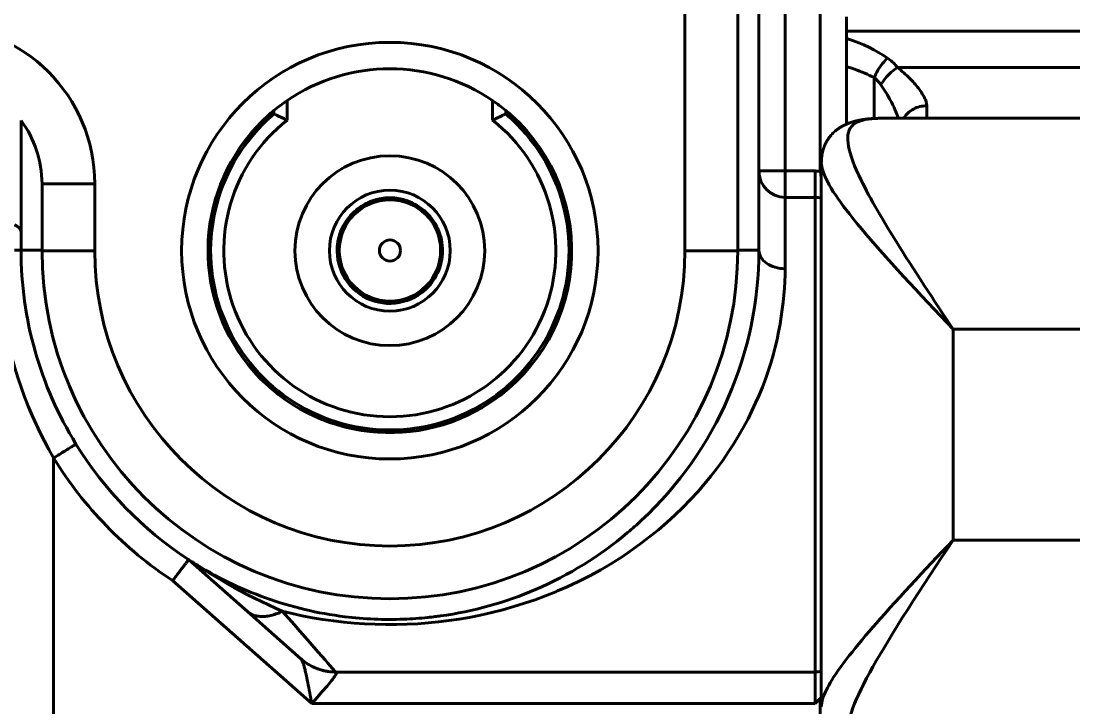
# Model space of a CAD drawing. Header units: millimetres. Extents: x 15 to 415, y 5 to 292.
# Drawn here: x 114.74 to 124.71, y 84.08 to 90.58 of the extents above; entities that cross this region are included whole.
import ezdxf

# ---------------------------------------------------------------- set-up
doc = ezdxf.new("R2010")
doc.units = ezdxf.units.MM
doc.layers.add('Annotations', color=7, linetype='Continuous')
doc.layers.add('Geometries', color=7, linetype='Continuous')
doc.styles.add('Shapr4', font='txt', dxfattribs={"height": 3.3495})
doc.dimstyles.new('ISO-25', dxfattribs={"dimtxt": 2.5, "dimasz": 2.5, "dimexe": 1.25, "dimexo": 0.625, "dimtad": 1, "dimtxsty": 'Standard', "dimcen": 2.5, "dimadec": 0, "dimazin": 0, "dimtfac": 1, "dimtmove": 0, "dimatfit": 3, "dimfxl": 1, "dimarcsym": 0})

# ---------------------------------------------------------------- blocks, each defined once
blk = doc.blocks.new('*D4')
at = {"layer": 'Annotations', "color": 0, "linetype": 'Continuous', "lineweight": 15}
for p, q in [((126.8836, 146.2799), (154.0833, 146.2799)), ((152.8333, 143.7799), (152.8333, 69.5821)), ((113.9652, 67.0821), (154.0833, 67.0821))]:
    blk.add_line(p, q, dxfattribs=at)
at = {"layer": 'Annotations', "color": 0}
for points in [[(153.2499, 143.7799), (152.4166, 143.7799), (152.8333, 146.2799)], [(152.4166, 69.5821), (153.2499, 69.5821), (152.8333, 67.0821)]]:
    blk.add_solid(points, dxfattribs=at)
at = {"layer": 'Defpoints', "color": 0}
for p in [(126.2586, 146.2799), (113.3402, 67.0821), (152.8333, 67.0821)]:
    blk.add_point(p, dxfattribs=at)
at = {"layer": 'Annotations', "color": 0, "lineweight": 15, "insert": (150.1395, 103.8507), "char_height": 3.3495, "attachment_point": 5, "rotation": 90, "style": 'Shapr4'}
blk.add_mtext('\\A1;158,4', dxfattribs=at)

msp = doc.modelspace()

# ---------------------------------------------------------------- linework, layer by layer
at = {"layer": 'Geometries', "linetype": 'Continuous', "lineweight": 40}
for p, q in [((121.034, 97.6841), (121.034, 88.4076)), ((121.534, 88.4113), (121.534, 91.1487)), ((121.7351, 90.3609), (121.7351, 90.9877)), ((121.9851, 90.9877), (121.9851, 90.5476)), ((122.3178, 90.8459), (122.3178, 90.2106)), ((122.5678, 90.488), (122.5678, 90.6236)), ((121.9851, 89.163), (121.9851, 90.5476)), ((122.5678, 90.488), (122.5678, 90.4876)), ((122.5678, 90.488), (123.9522, 90.488)), ((122.5678, 90.4192), (122.5678, 90.4876)), ((122.5678, 90.1528), (122.5678, 90.4192)), ((123.8269, 90.488), (122.5777, 90.488)), ((123.9522, 90.488), (124.0695, 90.488)), ((124.0695, 90.488), (124.4276, 90.488)), ((124.4276, 90.488), (124.5257, 90.488)), ((124.5257, 90.488), (124.8125, 90.488)), ((121.7351, 90.238), (121.7351, 90.3609)), ((121.7351, 89.163), (121.7351, 90.238)), ((122.3178, 89.1607), (122.3178, 90.2106)), ((122.5678, 90.1528), (122.5678, 89.8035)), ((123.0505, 90.1442), (124.9586, 90.1442)), ((122.83, 90.0464), (122.83, 89.6609)), ((117.259, 89.6446), (117.259, 89.8307)), ((119.209, 89.8307), (119.209, 89.6446)), ((117.134, 89.7038), (117.134, 89.7364)), ((119.334, 89.7364), (119.334, 89.7038)), ((122.5678, 89.6078), (122.5678, 89.8035)), ((123.3272, 89.663), (123.3272, 89.781)), ((114.7351, 89.6412), (114.7351, 88.5842)), ((117.0771, 89.6534), (117.0771, 89.6532)), ((119.391, 89.6532), (119.391, 89.6534)), ((122.9157, 89.663), (123.0572, 89.663)), ((123.0572, 89.663), (123.1086, 89.663)), ((123.1086, 89.663), (123.3272, 89.663)), ((123.3272, 89.663), (125.0772, 89.663)), ((122.3272, 89.2442), (122.3272, 89.2437)), ((122.3272, 89.2437), (122.3272, 89.2419)), ((122.3272, 89.2436), (122.3272, 89.1607)), ((121.7351, 88.4113), (121.7351, 89.163)), ((121.7351, 89.163), (121.9851, 89.163)), ((122.2678, 89.163), (121.9851, 89.163)), ((121.9851, 89.163), (121.9851, 88.913)), ((122.2678, 88.913), (122.2678, 89.163)), ((122.3178, 89.1607), (122.3183, 89.1548)), ((122.3272, 89.1607), (122.3178, 89.1607)), ((122.3272, 89.1607), (122.3272, 89.0846)), ((114.934, 89.0426), (114.934, 88.4113)), ((114.934, 89.0426), (115.434, 89.0426)), ((115.434, 88.4076), (115.434, 89.0426)), ((122.3272, 89.0846), (122.3272, 88.907)), ((118.0392, 88.8681), (118.0439, 88.8701)), ((118.0393, 88.8682), (118.0439, 88.8701)), ((118.0439, 88.8701), (118.0449, 88.8705)), ((118.0449, 88.8705), (118.0503, 88.8727)), ((118.4202, 88.8717), (118.4338, 88.866)), ((118.4303, 88.8675), (118.4338, 88.866)), ((118.4338, 88.866), (118.4361, 88.865)), ((118.4361, 88.865), (118.4383, 88.864)), ((118.4383, 88.864), (118.4443, 88.8613)), ((118.4383, 88.864), (118.4491, 88.859)), ((122.2678, 88.913), (121.9851, 88.913)), ((121.9851, 88.2365), (121.9851, 88.913)), ((122.2678, 88.913), (122.2678, 84.413)), ((122.3272, 88.907), (122.3272, 84.4189)), ((114.7351, 88.5842), (114.7351, 88.4113)), ((117.7362, 88.4539), (117.7364, 88.456)), ((117.7364, 88.4531), (117.7365, 88.4545)), ((114.7351, 88.4113), (114.6719, 88.4113)), ((114.934, 88.4113), (114.7351, 88.4113)), ((114.934, 88.4113), (114.934, 88.4076)), ((114.934, 88.4076), (115.434, 88.4076)), ((117.7341, 88.4002), (117.734, 88.4076)), ((121.534, 88.4076), (121.034, 88.4076)), ((121.534, 88.4076), (121.534, 88.4113)), ((121.534, 88.4113), (121.7351, 88.4113)), ((121.9843, 88.2136), (121.985, 88.2365)), ((123.5772, 87.663), (123.5769, 85.6626)), ((123.5772, 87.663), (125.0772, 87.663)), ((115.0447, 86.4426), (115.0443, 86.4433)), ((115.0443, 83.0877), (115.0443, 86.4413)), ((125.0772, 85.663), (123.5769, 85.6626)), ((116.3178, 85.4692), (116.3178, 85.4832)), ((116.3249, 85.4786), (116.8832, 84.9855)), ((116.1729, 85.2793), (117.4937, 84.113)), ((116.8832, 84.9855), (117.3899, 84.5382)), ((117.2103, 84.9877), (117.2133, 84.9892)), ((117.3899, 84.5382), (117.3925, 84.5359)), ((117.3899, 84.5382), (117.3917, 84.5366)), ((117.7155, 84.4124), (117.7226, 84.4124)), ((122.2678, 84.413), (117.7209, 84.413)), ((117.7226, 84.4124), (117.7209, 84.413)), ((122.2678, 84.113), (122.2678, 84.413)), ((122.3272, 84.4189), (122.3272, 84.172)), ((122.3184, 84.1639), (122.3178, 84.1633)), ((122.3178, 84.1633), (122.3178, 83.5877)), ((122.3272, 84.172), (122.3272, 84.0826)), ((117.4915, 84.1249), (117.4937, 84.113)), ((117.4937, 84.113), (122.2678, 84.113)), ((122.3272, 84.0844), (122.3272, 84.0822))]:
    msp.add_line(p, q, dxfattribs=at)
at = {"layer": 'Geometries', "linetype": 'Continuous', "lineweight": 40, "flags": 128}
for points in [[(122.6326, 90.398), (122.5761, 90.4168), (122.5679, 90.4193)], [(122.9563, 90.2326), (122.9143, 90.2608), (122.8707, 90.2876), (122.8256, 90.3129), (122.7792, 90.3366), (122.7315, 90.3587), (122.6826, 90.3792), (122.6326, 90.398)], [(122.83, 90.0464), (122.8375, 90.0646), (122.8457, 90.0826), (122.8547, 90.1004), (122.8643, 90.1179), (122.8745, 90.1349), (122.8852, 90.1513), (122.8963, 90.1671), (122.9079, 90.1821), (122.9197, 90.1962), (122.9318, 90.2094), (122.944, 90.2216), (122.9563, 90.2326)], [(123.0505, 90.1442), (123.041, 90.1557), (123.0313, 90.1667), (123.0212, 90.1774), (123.0109, 90.1876), (123.0003, 90.1975), (122.9897, 90.2068), (122.9788, 90.2158), (122.9677, 90.2244), (122.9563, 90.2326)], [(122.5678, 90.1528), (122.592, 90.1452), (122.6171, 90.1369), (122.6419, 90.1283), (122.6663, 90.1193), (122.6909, 90.1099), (122.7151, 90.1001), (122.7389, 90.09), (122.7623, 90.0796), (122.7853, 90.0688), (122.8078, 90.0578), (122.83, 90.0464)], [(122.8927, 89.9802), (122.9022, 89.9961), (122.9126, 90.0119), (122.9239, 90.0274), (122.9359, 90.0427), (122.9487, 90.0577), (122.9621, 90.0721), (122.976, 90.086), (122.9903, 90.0993), (123.005, 90.1118), (123.02, 90.1235), (123.0352, 90.1344), (123.0505, 90.1442)], [(123.3272, 89.781), (123.3269, 89.7887), (123.3261, 89.7966), (123.3247, 89.8048), (123.3229, 89.8131), (123.3205, 89.8216), (123.3177, 89.8302), (123.3144, 89.839), (123.3107, 89.8479), (123.3065, 89.857), (123.3017, 89.8665), (123.2966, 89.8761), (123.291, 89.8859), (123.2849, 89.8958), (123.2785, 89.9059), (123.2718, 89.9159), (123.2647, 89.9261), (123.2572, 89.9363), (123.2494, 89.9467), (123.2401, 89.9586), (123.2303, 89.9707), (123.2201, 89.9828), (123.2094, 89.9951), (123.1983, 90.0074), (123.187, 90.0196), (123.1753, 90.0318), (123.1632, 90.0441), (123.1507, 90.0564), (123.1376, 90.069), (123.124, 90.0816), (123.1101, 90.0941), (123.0958, 90.1067), (123.081, 90.1193), (123.0659, 90.1318), (123.0505, 90.1442)], [(122.83, 90.0464), (122.8398, 90.0384), (122.8493, 90.0299), (122.8586, 90.0209), (122.8675, 90.0114), (122.8762, 90.0015), (122.8846, 89.991), (122.8927, 89.9802)], [(122.8927, 89.9802), (122.9058, 89.9615), (122.9184, 89.9427), (122.9307, 89.9239), (122.9425, 89.905), (122.9539, 89.8861), (122.9649, 89.8673), (122.9754, 89.8485), (122.9847, 89.8313), (122.9936, 89.8143), (123.0021, 89.7973), (123.0103, 89.7805), (123.018, 89.7639), (123.0253, 89.7474), (123.0321, 89.7316), (123.0384, 89.716), (123.0443, 89.7006), (123.0498, 89.6855), (123.0548, 89.6707), (123.0573, 89.6629)], [(123.3272, 89.781), (123.3108, 89.7805), (123.2946, 89.7791), (123.2784, 89.7766), (123.2625, 89.7732), (123.2468, 89.7689), (123.2315, 89.7636), (123.2166, 89.7574), (123.2022, 89.7504), (123.1883, 89.7425), (123.175, 89.7337), (123.1623, 89.7242), (123.1504, 89.714), (123.1392, 89.7031), (123.1288, 89.6915), (123.1193, 89.6793), (123.1107, 89.6666), (123.1085, 89.663)], [(117.0771, 89.6532), (117.0816, 89.6574), (117.0861, 89.6616), (117.0906, 89.6657), (117.095, 89.6696), (117.0993, 89.6735), (117.1034, 89.6772), (117.1074, 89.6807), (117.111, 89.6839), (117.114, 89.6865), (117.1168, 89.6889), (117.1193, 89.6911), (117.1216, 89.6931), (117.1241, 89.6953), (117.1263, 89.6972), (117.1281, 89.6988), (117.1297, 89.7001), (117.1311, 89.7013), (117.1324, 89.7024), (117.1333, 89.7032), (117.1339, 89.7036), (117.134, 89.7038)], [(117.0793, 89.6892), (117.0787, 89.6797), (117.0779, 89.6667), (117.0771, 89.6534)], [(117.259, 89.6446), (117.2513, 89.6484), (117.2435, 89.6521), (117.2358, 89.6558), (117.2281, 89.6595), (117.2206, 89.6631), (117.2131, 89.6667), (117.2059, 89.6701), (117.1988, 89.6735), (117.1919, 89.6767), (117.1852, 89.6799), (117.1789, 89.6829), (117.1728, 89.6857), (117.1671, 89.6884), (117.1617, 89.6909), (117.1567, 89.6933), (117.1521, 89.6954), (117.148, 89.6973), (117.1444, 89.699), (117.142, 89.7001), (117.1399, 89.7011), (117.1381, 89.7019), (117.1367, 89.7026), (117.1355, 89.7031), (117.1347, 89.7035), (117.1342, 89.7037), (117.134, 89.7038)], [(119.334, 89.7038), (119.3339, 89.7037), (119.3334, 89.7035), (119.3325, 89.7031), (119.3314, 89.7026), (119.3294, 89.7016), (119.3268, 89.7004), (119.3237, 89.699), (119.32, 89.6973), (119.3159, 89.6954), (119.3114, 89.6933), (119.3064, 89.6909), (119.301, 89.6884), (119.2953, 89.6857), (119.2892, 89.6829), (119.2828, 89.6799), (119.2762, 89.6767), (119.2693, 89.6735), (119.2622, 89.6701), (119.255, 89.6667), (119.2475, 89.6631), (119.24, 89.6595), (119.2323, 89.6558), (119.2246, 89.6521), (119.2168, 89.6484), (119.209, 89.6446)], [(119.334, 89.7038), (119.3342, 89.7037), (119.3347, 89.7032), (119.3356, 89.7025), (119.3369, 89.7014), (119.3385, 89.7), (119.34, 89.6987), (119.3417, 89.6973), (119.3436, 89.6956), (119.3458, 89.6937), (119.3483, 89.6916), (119.3509, 89.6893), (119.3539, 89.6867), (119.3571, 89.6839), (119.3605, 89.6809), (119.3642, 89.6776), (119.368, 89.6741), (119.3721, 89.6705), (119.3762, 89.6668), (119.3799, 89.6635), (119.3836, 89.6601), (119.3873, 89.6567), (119.391, 89.6532)], [(119.391, 89.6534), (119.3902, 89.6667), (119.3894, 89.6797), (119.3888, 89.6891)], [(122.8299, 89.6609), (122.8279, 89.6608), (122.8256, 89.6607), (122.8231, 89.6605), (122.8208, 89.6604), (122.8187, 89.6603), (122.8169, 89.6601), (122.815, 89.66), (122.813, 89.6599), (122.8107, 89.6598), (122.8083, 89.6596), (122.8059, 89.6594), (122.8039, 89.6593), (122.8016, 89.6591), (122.7994, 89.6589), (122.7975, 89.6588), (122.7958, 89.6587), (122.7941, 89.6585), (122.7924, 89.6584), (122.7908, 89.6583), (122.7888, 89.6581), (122.7866, 89.6579), (122.7847, 89.6577), (122.783, 89.6576), (122.7812, 89.6574), (122.7797, 89.6573), (122.778, 89.6571), (122.7762, 89.657), (122.7744, 89.6568), (122.7729, 89.6566), (122.7717, 89.6565), (122.7705, 89.6564), (122.7693, 89.6563), (122.7681, 89.6561), (122.7666, 89.656), (122.765, 89.6558), (122.7635, 89.6557), (122.7624, 89.6555), (122.7615, 89.6554), (122.7606, 89.6553), (122.7594, 89.6552), (122.7581, 89.6551), (122.7568, 89.6549), (122.7555, 89.6548), (122.7545, 89.6546), (122.7534, 89.6545), (122.7522, 89.6544), (122.7508, 89.6542), (122.7494, 89.654), (122.7478, 89.6538), (122.7458, 89.6536), (122.744, 89.6533), (122.7424, 89.6531), (122.741, 89.653), (122.7397, 89.6528), (122.7381, 89.6526), (122.736, 89.6523), (122.7345, 89.6521), (122.7333, 89.6519), (122.7323, 89.6518), (122.7313, 89.6516), (122.7301, 89.6514), (122.7289, 89.6513), (122.7274, 89.651), (122.7251, 89.6507), (122.7233, 89.6504), (122.7218, 89.6502), (122.72, 89.6499), (122.718, 89.6496), (122.7164, 89.6493), (122.7148, 89.6491), (122.7135, 89.6489), (122.7123, 89.6487), (122.711, 89.6485), (122.7092, 89.6482), (122.7072, 89.6478), (122.7052, 89.6475), (122.7036, 89.6472), (122.7022, 89.6469), (122.7007, 89.6467), (122.6993, 89.6464), (122.6977, 89.6461), (122.696, 89.6458), (122.6945, 89.6455), (122.6932, 89.6453), (122.692, 89.645), (122.6905, 89.6447), (122.6887, 89.6444), (122.6868, 89.644), (122.685, 89.6436), (122.6835, 89.6433), (122.6821, 89.643), (122.6807, 89.6428), (122.6793, 89.6425), (122.6776, 89.6421), (122.675, 89.6415), (122.6726, 89.641), (122.6708, 89.6406), (122.6691, 89.6402), (122.6673, 89.6398), (122.6651, 89.6393), (122.6625, 89.6387), (122.6609, 89.6383), (122.6595, 89.638), (122.6583, 89.6377), (122.6571, 89.6374), (122.656, 89.6371), (122.6547, 89.6368), (122.6535, 89.6365), (122.6519, 89.6361), (122.6495, 89.6355), (122.6471, 89.6349), (122.645, 89.6343), (122.6432, 89.6338), (122.6414, 89.6333), (122.6395, 89.6328), (122.6375, 89.6323), (122.6354, 89.6317), (122.6332, 89.631), (122.6311, 89.6304), (122.6293, 89.6299), (122.6276, 89.6294), (122.6258, 89.6288), (122.6241, 89.6283), (122.6224, 89.6278), (122.6205, 89.6272), (122.6184, 89.6266), (122.6162, 89.6259), (122.614, 89.6252), (122.6122, 89.6246), (122.6106, 89.624), (122.609, 89.6235), (122.6074, 89.623), (122.6057, 89.6224), (122.6007, 89.6206), (122.5943, 89.6184), (122.5879, 89.616), (122.5827, 89.614), (122.5772, 89.6117), (122.5716, 89.6094), (122.5678, 89.6078)], [(122.6466, 89.205), (122.6436, 89.2123), (122.627, 89.2546), (122.6126, 89.2954), (122.6004, 89.3345), (122.5919, 89.3666), (122.5853, 89.3974), (122.5808, 89.4267), (122.5783, 89.4545), (122.578, 89.4806), (122.5801, 89.505), (122.5846, 89.5277), (122.5916, 89.5485), (122.6013, 89.5675), (122.6136, 89.5847), (122.6288, 89.6), (122.6466, 89.6134), (122.667, 89.6251), (122.69, 89.6349), (122.7154, 89.6432), (122.7432, 89.6498), (122.7734, 89.6549), (122.8057, 89.6587), (122.8403, 89.6611), (122.877, 89.6625), (122.9157, 89.663)], [(122.9152, 89.663), (122.9127, 89.663), (122.9108, 89.663), (122.9093, 89.663), (122.9079, 89.6629), (122.9065, 89.6629), (122.9038, 89.6629), (122.9012, 89.6629), (122.899, 89.6629), (122.897, 89.6629), (122.895, 89.6629), (122.8929, 89.6628), (122.8908, 89.6628), (122.8885, 89.6628), (122.8859, 89.6627), (122.8836, 89.6627), (122.8817, 89.6627), (122.8786, 89.6626), (122.8755, 89.6625), (122.8728, 89.6625), (122.8699, 89.6624), (122.8667, 89.6623), (122.8651, 89.6623), (122.8633, 89.6622), (122.8615, 89.6622), (122.8597, 89.6621), (122.8581, 89.6621), (122.8562, 89.662), (122.8544, 89.6619), (122.8525, 89.6619), (122.8507, 89.6618), (122.8489, 89.6617), (122.8471, 89.6617), (122.8454, 89.6616), (122.8438, 89.6615), (122.8419, 89.6615), (122.8399, 89.6614), (122.8376, 89.6613), (122.8357, 89.6612), (122.8343, 89.6611), (122.8332, 89.6611), (122.8321, 89.661), (122.8306, 89.6609), (122.8299, 89.6609)], [(122.5678, 89.6078), (122.5661, 89.6071), (122.561, 89.6048), (122.5578, 89.6034), (122.5543, 89.6018), (122.5509, 89.6002), (122.5475, 89.5985), (122.5442, 89.5969), (122.541, 89.5953), (122.5379, 89.5937), (122.5349, 89.5922), (122.5319, 89.5906), (122.5289, 89.589), (122.5259, 89.5873), (122.5225, 89.5854), (122.5192, 89.5835), (122.516, 89.5817), (122.5128, 89.5798), (122.5096, 89.5778), (122.5065, 89.5759), (122.5034, 89.5739), (122.5002, 89.5719), (122.4973, 89.57), (122.4952, 89.5686), (122.4931, 89.5672), (122.491, 89.5658), (122.4889, 89.5643), (122.4864, 89.5626), (122.4839, 89.5608), (122.4814, 89.559), (122.4789, 89.5571), (122.4763, 89.5552), (122.4747, 89.554), (122.4733, 89.5529), (122.4719, 89.5518), (122.4706, 89.5508), (122.4692, 89.5497), (122.4677, 89.5485), (122.4661, 89.5472), (122.4641, 89.5456), (122.4622, 89.544), (122.4603, 89.5425), (122.4584, 89.5408), (122.4567, 89.5394), (122.4552, 89.538), (122.4537, 89.5368), (122.4523, 89.5355), (122.4508, 89.5342), (122.449, 89.5325), (122.4471, 89.5308), (122.4452, 89.529), (122.4434, 89.5273), (122.4419, 89.5258), (122.4406, 89.5246), (122.4393, 89.5233), (122.438, 89.5221), (122.4367, 89.5207), (122.4351, 89.5191), (122.4334, 89.5174), (122.4318, 89.5157), (122.4303, 89.5141), (122.429, 89.5128), (122.4278, 89.5115), (122.4266, 89.5102), (122.4254, 89.5089), (122.4239, 89.5072), (122.4223, 89.5054), (122.4207, 89.5036), (122.4193, 89.502), (122.4172, 89.4996), (122.4151, 89.4971), (122.4122, 89.4936), (122.4098, 89.4905), (122.4079, 89.4881), (122.4057, 89.4852), (122.4029, 89.4815), (122.4011, 89.4791), (122.3995, 89.477), (122.3976, 89.4742), (122.3951, 89.4706), (122.3934, 89.4682), (122.3919, 89.466), (122.39, 89.4631), (122.3879, 89.4597), (122.387, 89.4583), (122.3863, 89.4572), (122.3856, 89.4561), (122.3849, 89.4549), (122.384, 89.4536), (122.3831, 89.4519), (122.382, 89.4502), (122.3809, 89.4484), (122.3801, 89.4468), (122.3793, 89.4455), (122.3786, 89.4443), (122.3779, 89.443), (122.3771, 89.4416), (122.3762, 89.44), (122.3753, 89.4384), (122.3745, 89.4368), (122.3738, 89.4355), (122.3732, 89.4344), (122.3726, 89.4333), (122.372, 89.4322), (122.3715, 89.4312), (122.3708, 89.4299), (122.3701, 89.4283), (122.3693, 89.4268), (122.3685, 89.4253), (122.3679, 89.424), (122.3674, 89.423), (122.3669, 89.422), (122.3665, 89.421), (122.366, 89.42), (122.3655, 89.4189), (122.3649, 89.4177), (122.3642, 89.4163), (122.3635, 89.4148), (122.3629, 89.4133), (122.3623, 89.412), (122.3616, 89.4105), (122.3611, 89.4092), (122.3605, 89.4078), (122.3599, 89.4064), (122.3591, 89.4047), (122.3583, 89.4027), (122.3575, 89.4007), (122.3567, 89.3989), (122.3561, 89.3973), (122.3555, 89.3958), (122.3549, 89.3943), (122.3544, 89.3928), (122.3536, 89.391), (122.3529, 89.3888), (122.3522, 89.3869), (122.3515, 89.3852), (122.351, 89.3836), (122.3505, 89.3823), (122.3501, 89.3811), (122.3497, 89.38), (122.3493, 89.3788), (122.3488, 89.3774), (122.3483, 89.3757), (122.3475, 89.3735), (122.3468, 89.3713), (122.3462, 89.3693), (122.3457, 89.3675), (122.3452, 89.3661), (122.3448, 89.3646), (122.3443, 89.3629), (122.3437, 89.3608), (122.343, 89.3583), (122.3423, 89.3558), (122.3416, 89.3533), (122.3411, 89.3511), (122.3406, 89.3492), (122.3401, 89.3474), (122.3397, 89.3456), (122.3392, 89.3437), (122.3387, 89.3413), (122.3381, 89.3387), (122.3375, 89.3362), (122.337, 89.3336), (122.3365, 89.3312), (122.3361, 89.3292), (122.3357, 89.3271), (122.3353, 89.325), (122.3349, 89.3228), (122.3344, 89.3204), (122.334, 89.3178), (122.3334, 89.3144), (122.3329, 89.3111), (122.3324, 89.3077), (122.3319, 89.3043), (122.3315, 89.3014), (122.3312, 89.2986), (122.3309, 89.2958), (122.3304, 89.2913), (122.3299, 89.2865), (122.3294, 89.2811), (122.3291, 89.2761), (122.3288, 89.2712), (122.3282, 89.2577)], [(122.3272, 89.2419), (122.3283, 89.2227), (122.3348, 89.1866), (122.3466, 89.1479), (122.3633, 89.1066), (122.3845, 89.0631)], [(122.3282, 89.2577), (122.3282, 89.2574), (122.3281, 89.2554), (122.3281, 89.2534), (122.3281, 89.2514), (122.3281, 89.2508), (122.3281, 89.2502), (122.3281, 89.2494), (122.328, 89.2484), (122.328, 89.2471), (122.328, 89.2456), (122.328, 89.2438)], [(122.3183, 89.1548), (122.3212, 89.1269), (122.3256, 89.0934), (122.327, 89.0845)], [(122.7046, 89.0772), (122.6826, 89.1234), (122.6622, 89.1685), (122.6466, 89.205)], [(122.3845, 89.0631), (122.4017, 89.0318), (122.4206, 88.9995), (122.4413, 88.9664), (122.4636, 88.9325), (122.4874, 88.8978), (122.5121, 88.8631), (122.5381, 88.8278), (122.5652, 88.792), (122.5934, 88.7556), (122.6314, 88.7078), (122.6708, 88.6593), (122.7116, 88.6102), (122.7537, 88.5605), (122.7969, 88.5102), (122.8412, 88.4595), (122.8863, 88.4083), (122.9401, 88.348), (122.995, 88.2872), (123.0508, 88.2259), (123.1074, 88.1642), (123.1648, 88.1021), (123.2228, 88.0397), (123.2812, 87.9771), (123.3401, 87.9144), (123.3992, 87.8515), (123.4585, 87.7886), (123.5179, 87.7257), (123.5772, 87.663)], [(123.5772, 87.663), (123.5428, 87.7149), (123.5085, 87.7669), (123.4741, 87.8189), (123.4397, 87.871), (123.4055, 87.923), (123.3713, 87.975), (123.3372, 88.027), (123.3034, 88.0788), (123.2681, 88.1329), (123.2331, 88.1869), (123.1984, 88.2407), (123.164, 88.2942), (123.13, 88.3474), (123.0964, 88.4004), (123.0681, 88.4452), (123.0402, 88.4898), (123.0127, 88.5342), (122.9856, 88.5782), (122.9589, 88.622), (122.9327, 88.6654), (122.907, 88.7086), (122.8819, 88.7513), (122.8598, 88.7893), (122.8382, 88.827), (122.817, 88.8644), (122.7965, 88.9013), (122.7765, 88.9379), (122.7575, 88.9734), (122.7392, 89.0085), (122.7215, 89.0431), (122.7046, 89.0772)], [(118.0346, 88.8661), (118.0389, 88.868), (118.0392, 88.8681)], [(118.0503, 88.8727), (118.0551, 88.8746), (118.0712, 88.8806), (118.0875, 88.8861), (118.104, 88.891), (118.1208, 88.8955), (118.1377, 88.8994), (118.1549, 88.9027), (118.1723, 88.9054), (118.1897, 88.9075), (118.2071, 88.9088)], [(118.0504, 88.8727), (118.0551, 88.8745), (118.0607, 88.8766), (118.0663, 88.8786), (118.0724, 88.8807), (118.0788, 88.8828), (118.0856, 88.8849), (118.0929, 88.8871), (118.1006, 88.8893), (118.1087, 88.8915), (118.1173, 88.8936), (118.1264, 88.8957), (118.1359, 88.8977), (118.1458, 88.8996), (118.1562, 88.9014), (118.1671, 88.903), (118.1772, 88.9043), (118.1877, 88.9054), (118.1983, 88.9063), (118.2086, 88.907), (118.2187, 88.9074), (118.2284, 88.9076), (118.2378, 88.9077), (118.247, 88.9075), (118.2558, 88.9072), (118.2656, 88.9067), (118.275, 88.9059), (118.284, 88.9051), (118.2927, 88.9041), (118.301, 88.903), (118.3089, 88.9019), (118.3165, 88.9006), (118.3237, 88.8994), (118.3305, 88.898), (118.337, 88.8967), (118.3431, 88.8954), (118.3493, 88.8939), (118.3558, 88.8923), (118.3625, 88.8906), (118.3694, 88.8887), (118.3765, 88.8867), (118.3838, 88.8845), (118.3913, 88.8821), (118.399, 88.8795), (118.4068, 88.8767), (118.4148, 88.8737), (118.4202, 88.8717)], [(118.2071, 88.9088), (118.2073, 88.9089), (118.225, 88.9096), (118.2427, 88.9096), (118.2436, 88.9096)], [(118.2436, 88.9096), (118.2604, 88.909), (118.278, 88.9076), (118.2956, 88.9056), (118.313, 88.903), (118.3302, 88.8997), (118.3472, 88.8958), (118.364, 88.8913), (118.3805, 88.8863), (118.3968, 88.8808), (118.4129, 88.8748), (118.4287, 88.8683), (118.4303, 88.8675)], [(118.4202, 88.8717), (118.4228, 88.8706), (118.4303, 88.8675)], [(118.4338, 88.866), (118.4354, 88.8653), (118.4383, 88.864)], [(114.7351, 88.5842), (114.7348, 88.5895), (114.7338, 88.5948), (114.7322, 88.6002), (114.7299, 88.6054), (114.7269, 88.6107), (114.7233, 88.6158), (114.719, 88.6209), (114.7141, 88.6259), (114.7086, 88.6308), (114.7025, 88.6356), (114.6957, 88.6403), (114.6884, 88.6448), (114.6804, 88.6491), (114.6719, 88.6533)], [(117.7365, 88.4545), (117.7366, 88.4549), (117.7368, 88.4567), (117.7369, 88.4586), (117.7371, 88.4604), (117.7373, 88.4621), (117.7376, 88.4643), (117.7378, 88.4663), (117.738, 88.4681), (117.7382, 88.4701), (117.7385, 88.4721), (117.7388, 88.4742), (117.7391, 88.4765), (117.7394, 88.4788), (117.7399, 88.482), (117.7404, 88.4855), (117.741, 88.4891), (117.7416, 88.493), (117.7423, 88.497), (117.7431, 88.5013), (117.744, 88.5058), (117.7458, 88.5144), (117.7477, 88.5231), (117.7499, 88.5319), (117.7522, 88.5408), (117.7548, 88.5498), (117.7571, 88.5575)], [(117.7571, 88.5575), (117.7575, 88.5589), (117.7588, 88.5628)], [(114.5143, 88.4113), (114.5155, 88.3146), (114.5191, 88.218), (114.5252, 88.1216), (114.5336, 88.0253), (114.5443, 87.9293), (114.5574, 87.8336), (114.5759, 87.7214), (114.5975, 87.6098), (114.6223, 87.4989), (114.6503, 87.3888), (114.6764, 87.2961), (114.7048, 87.2042), (114.7354, 87.1131), (114.7682, 87.0228), (114.8032, 86.9334), (114.8404, 86.845), (114.8774, 86.7626), (114.9163, 86.6812), (114.9571, 86.6008), (114.9997, 86.5215), (115.0443, 86.4433)], [(121.7351, 88.4113), (121.7363, 88.3942), (121.7399, 88.3773), (121.7459, 88.3606), (121.7541, 88.3445), (121.7646, 88.329), (121.7771, 88.3143), (121.7917, 88.3006), (121.8081, 88.2878), (121.8262, 88.2763), (121.8459, 88.2661), (121.8669, 88.2573), (121.889, 88.2499), (121.912, 88.2441), (121.9358, 88.2399), (121.96, 88.2374), (121.9844, 88.2365)], [(119.9222, 85.2238), (120.025, 85.2723), (120.1307, 85.3261), (120.2346, 85.383), (120.3365, 85.4431), (120.4366, 85.5064), (120.5348, 85.5729), (120.619, 85.6336), (120.7016, 85.6968), (120.7825, 85.7623), (120.8616, 85.8302), (120.9387, 85.9004), (121.0139, 85.9729), (121.0869, 86.0477), (121.1577, 86.1247), (121.2191, 86.1956), (121.2786, 86.2683), (121.3362, 86.3428), (121.3916, 86.4189), (121.4448, 86.4967), (121.495, 86.5745), (121.5429, 86.6536), (121.5886, 86.7337), (121.6319, 86.8148), (121.6691, 86.8891), (121.7044, 86.9639), (121.7375, 87.039), (121.7685, 87.1144), (121.7973, 87.19), (121.8238, 87.2656), (121.848, 87.3411), (121.87, 87.4164), (121.8897, 87.4912), (121.9073, 87.5653), (121.9227, 87.6386), (121.9362, 87.7109), (121.9477, 87.782), (121.9574, 87.8518), (121.9654, 87.9201), (121.9718, 87.987), (121.9767, 88.0521), (121.9804, 88.1155), (121.9831, 88.177), (121.9843, 88.2136)], [(115.2564, 86.5736), (115.256, 86.5733), (115.2546, 86.5724), (115.2524, 86.571), (115.2492, 86.5691), (115.2452, 86.5666), (115.2404, 86.5636), (115.2346, 86.56), (115.2281, 86.556), (115.2208, 86.5515), (115.2127, 86.5465), (115.204, 86.541), (115.1945, 86.5352), (115.1844, 86.5289), (115.1737, 86.5223), (115.1624, 86.5153), (115.1507, 86.5081), (115.1384, 86.5005), (115.1258, 86.4927), (115.1128, 86.4847), (115.0996, 86.4765), (115.0861, 86.4681), (115.0724, 86.4597), (115.0586, 86.4511), (115.0447, 86.4426)], [(115.0447, 86.4426), (115.0446, 86.4425), (115.0445, 86.4423), (115.0443, 86.442), (115.0443, 86.4413)], [(123.5768, 85.6625), (123.526, 85.6088), (123.4752, 85.555), (123.4243, 85.501), (123.3734, 85.447), (123.3227, 85.393), (123.2722, 85.3391), (123.2221, 85.2853), (123.1723, 85.2318), (123.123, 85.1785), (123.0743, 85.1254), (123.0261, 85.0727), (122.9786, 85.0204), (122.9318, 84.9683), (122.8858, 84.9167), (122.8503, 84.8766), (122.8153, 84.8366), (122.781, 84.797), (122.7473, 84.7576), (122.7143, 84.7186), (122.6827, 84.6806), (122.6518, 84.643), (122.6218, 84.6057), (122.5928, 84.5689), (122.5642, 84.5318), (122.5367, 84.4953), (122.5105, 84.4594), (122.4855, 84.4241), (122.4619, 84.3896), (122.4444, 84.363), (122.4279, 84.3369), (122.4124, 84.3113), (122.3979, 84.2862), (122.3845, 84.2618)], [(122.7038, 84.2488), (122.7296, 84.3004), (122.7572, 84.3533), (122.7863, 84.4072), (122.8168, 84.4621), (122.8486, 84.5179), (122.8814, 84.5744), (122.922, 84.643), (122.9638, 84.7124), (123.0068, 84.7827), (123.0508, 84.8536), (123.0958, 84.9252), (123.1473, 85.0061), (123.1997, 85.0877), (123.2529, 85.1699), (123.3068, 85.2526), (123.3612, 85.3356), (123.415, 85.4174), (123.469, 85.4993), (123.523, 85.5811), (123.5769, 85.6626)], [(116.2804, 85.4201), (116.2848, 85.4259), (116.289, 85.4313), (116.2929, 85.4366), (116.2967, 85.4415), (116.3003, 85.4463), (116.3038, 85.4508), (116.307, 85.455), (116.3099, 85.4588), (116.3121, 85.4618), (116.3142, 85.4645), (116.3161, 85.467), (116.3178, 85.4692)], [(117.2133, 84.9892), (117.1479, 85.0185), (117.0822, 85.0489), (117.0163, 85.0802), (116.9504, 85.1125), (116.8846, 85.1458), (116.8191, 85.1801), (116.7539, 85.2153), (116.6973, 85.2469), (116.6412, 85.2792), (116.5861, 85.3119), (116.5324, 85.3446), (116.4977, 85.3663), (116.4639, 85.3878), (116.4311, 85.4091), (116.4193, 85.4169), (116.408, 85.4244), (116.3973, 85.4314), (116.3874, 85.438), (116.3785, 85.4439), (116.3708, 85.449), (116.3644, 85.4532), (116.3594, 85.4564)], [(116.1729, 85.2793), (116.1796, 85.288), (116.1863, 85.2968), (116.193, 85.3055), (116.1996, 85.3142), (116.2061, 85.3228), (116.2125, 85.3311), (116.2188, 85.3394), (116.225, 85.3475), (116.2312, 85.3555), (116.2373, 85.3635), (116.2433, 85.3714), (116.2491, 85.3791), (116.2548, 85.3865), (116.2604, 85.3938), (116.2656, 85.4007), (116.2708, 85.4075), (116.2757, 85.4139), (116.2804, 85.4201)], [(117.2133, 84.9892), (117.3077, 84.9663), (117.4036, 84.9457), (117.5007, 84.9274), (117.5989, 84.9114), (117.698, 84.8976), (117.7961, 84.8863), (117.8949, 84.8771), (117.9941, 84.8702), (118.0936, 84.8655), (118.1951, 84.863), (118.2965, 84.863), (118.3977, 84.8654), (118.4986, 84.8703), (118.5989, 84.8778), (118.6969, 84.8876), (118.7943, 84.8998), (118.891, 84.9142), (118.9868, 84.9307), (119.0947, 84.9522), (119.2012, 84.9764), (119.3064, 85.0032), (119.4101, 85.0326), (119.5122, 85.0644), (119.6125, 85.0986), (119.7111, 85.1353), (119.8082, 85.1742), (119.8247, 85.1811)], [(119.8247, 85.1811), (119.9175, 85.2217), (119.9222, 85.2238)], [(116.8832, 84.9856), (116.8902, 84.9798), (116.8975, 84.9744), (116.9051, 84.9695), (116.913, 84.9648), (116.9212, 84.9606), (116.9296, 84.9568), (116.9383, 84.9533), (116.9473, 84.9502), (116.9578, 84.9471), (116.9687, 84.9445), (116.9798, 84.9425), (116.9912, 84.9409), (117.0029, 84.9398), (117.0148, 84.9392), (117.0269, 84.9391), (117.0393, 84.9394), (117.0519, 84.9403), (117.0646, 84.9417), (117.0776, 84.9435), (117.0907, 84.9459), (117.1039, 84.9487), (117.1173, 84.9521), (117.1291, 84.9554), (117.1409, 84.9591), (117.1529, 84.9632), (117.1649, 84.9676), (117.1769, 84.9724), (117.189, 84.9776), (117.2011, 84.9832), (117.2103, 84.9877)], [(117.7209, 84.413), (117.7188, 84.4153), (117.7125, 84.4224), (117.7021, 84.4341), (117.6877, 84.4505), (117.6692, 84.4716), (117.6466, 84.4972), (117.6201, 84.5273), (117.5896, 84.562), (117.5552, 84.601), (117.517, 84.6443), (117.4751, 84.6919), (117.4296, 84.7435), (117.3805, 84.7992), (117.3281, 84.8588), (117.2723, 84.9222), (117.2133, 84.9892)], [(117.3917, 84.5366), (117.404, 84.5261), (117.4166, 84.516), (117.4296, 84.5064), (117.4429, 84.4972), (117.4565, 84.4884), (117.4703, 84.4801), (117.4845, 84.4722), (117.5003, 84.4641), (117.5164, 84.4565), (117.5328, 84.4495), (117.5461, 84.4443)], [(117.3917, 84.5366), (117.3938, 84.5345), (117.3959, 84.5318), (117.3981, 84.5286), (117.4003, 84.5248), (117.4024, 84.5205), (117.4046, 84.5157), (117.4068, 84.5104), (117.409, 84.5046), (117.4112, 84.4982), (117.4135, 84.4914), (117.4156, 84.4846), (117.4178, 84.4773), (117.4199, 84.4697), (117.4221, 84.4617), (117.4243, 84.4532), (117.4266, 84.4445), (117.4292, 84.4337), (117.4319, 84.4224), (117.4347, 84.4107), (117.4375, 84.3985)], [(117.3925, 84.5359), (117.4097, 84.5216), (117.4303, 84.506), (117.4517, 84.4916), (117.4739, 84.4782), (117.4966, 84.4661), (117.52, 84.4551), (117.5439, 84.4453)], [(117.5439, 84.4453), (117.5683, 84.4368), (117.5931, 84.4296), (117.6183, 84.4236), (117.6437, 84.419), (117.6693, 84.4156), (117.695, 84.4136), (117.7209, 84.413)], [(117.5461, 84.4443), (117.5494, 84.4431), (117.5662, 84.4372), (117.5804, 84.4328), (117.5947, 84.4288), (117.6091, 84.4253), (117.6236, 84.4221), (117.6382, 84.4194), (117.6528, 84.4171), (117.6667, 84.4154), (117.6807, 84.414), (117.6946, 84.4131), (117.7086, 84.4125), (117.7155, 84.4124)], [(117.4375, 84.3985), (117.4419, 84.3783), (117.4465, 84.3572), (117.4511, 84.3352), (117.4557, 84.3124), (117.4604, 84.2889), (117.4651, 84.2648), (117.4698, 84.2402), (117.4746, 84.2152), (117.4793, 84.1899), (117.4841, 84.1643), (117.4889, 84.1387), (117.4915, 84.1249)], [(117.6758, 84.3251), (117.6817, 84.3325), (117.6872, 84.3397), (117.6925, 84.3465), (117.6974, 84.3531), (117.702, 84.3595), (117.7063, 84.3655), (117.7102, 84.3711), (117.7137, 84.3765), (117.7168, 84.3815), (117.7195, 84.3862), (117.7218, 84.3905), (117.7237, 84.3945), (117.7252, 84.3981), (117.7262, 84.4013), (117.7268, 84.4041), (117.7269, 84.4065), (117.7265, 84.4086), (117.7257, 84.4102), (117.7244, 84.4115), (117.7226, 84.4124)], [(117.4937, 84.113), (117.5108, 84.1323), (117.5277, 84.1516), (117.5445, 84.1707), (117.5612, 84.1897), (117.5775, 84.2085), (117.5934, 84.2268), (117.6088, 84.2448), (117.6237, 84.2622), (117.6379, 84.279), (117.6514, 84.2952), (117.664, 84.3105), (117.6758, 84.3251)], [(122.3845, 84.2618), (122.3632, 84.2184), (122.3464, 84.1773), (122.3347, 84.1387), (122.3283, 84.1026), (122.3272, 84.0844)], [(122.769, 83.6717), (122.7432, 83.6762), (122.7154, 83.6829), (122.6899, 83.6911), (122.6634, 83.7029), (122.6404, 83.717), (122.6209, 83.7336), (122.6051, 83.7527), (122.5928, 83.7743), (122.5843, 83.7983), (122.5793, 83.8249), (122.5776, 83.8538), (122.579, 83.885), (122.5834, 83.9185), (122.5905, 83.9541), (122.6002, 83.9917), (122.6123, 84.031), (122.6267, 84.0718), (122.6432, 84.1142), (122.6616, 84.1578), (122.6819, 84.2027), (122.7038, 84.2488)], [(122.2678, 84.113), (122.2842, 84.1294), (122.3009, 84.1461), (122.3178, 84.1633)], [(122.3272, 84.172), (122.3258, 84.1708), (122.3217, 84.1671), (122.3184, 84.1639)]]:
    msp.add_lwpolyline(points, dxfattribs=at)
at = {"layer": 'Geometries', "linetype": 'Continuous', "lineweight": 40}
for centre, radius in [((118.234, 88.4076), 1.975), ((118.234, 88.4076), 0.9), ((118.234, 88.4076), 0.5732), ((118.2353, 88.4095), 0.4807), ((118.2353, 88.4095), 0.1)]:
    msp.add_circle(centre, radius, dxfattribs=at)
for centre, radius, start, end in [((113.934, 89.0426), 1.5, 0, 90), ((118.234, 88.4076), 1.725, 55.58261, 124.41739), ((118.234, 88.4076), 1.725, 124.41739, 129.62025), ((118.234, 88.4076), 1.725, 50.38027, 55.58261), ((118.234, 88.4076), 1.725, 129.62025, 132.02264), ((118.234, 88.4076), 1.725, 47.97662, 50.38027), ((113.934, 89.0426), 1, 0, 36.76484), ((118.234, 88.4076), 1.725, 132.02264, 300.52295), ((118.234, 88.4076), 1.7, 132.88715, 47.11282), ((118.234, 88.4076), 1.575, 128.24662, 51.75338), ((118.234, 88.4076), 1.725, 300.52295, 47.97662), ((121.9851, 89.163), 0.25, 180, 270), ((122.2678, 88.613), 0.55, 84.78406, 90), ((118.234, 88.4076), 0.5, 112.92361, 127.68042), ((118.234, 88.4076), 0.5, 325.41805, 65.11294), ((122.2678, 88.613), 0.3, 78.58145, 90), ((118.234, 88.4076), 0.5, 127.68042, 145.1262), ((118.2355, 88.4097), 0.5, 146.10374, 325.12859), ((118.234, 88.4076), 0.5, 145.1262, 173.2094), ((118.234, 88.4076), 0.5, 175.14769, 180.83331), ((118.234, 88.4076), 0.5, 173.2094, 175.14769), ((118.2351, 88.4113), 3.5, 180, 211.67644), ((118.234, 88.4076), 3.3, 180, 0), ((118.234, 88.4076), 2.8, 180, 0), ((118.234, 88.4076), 0.5, 180.83331, 325.41805), ((118.2351, 88.4113), 3.5, 312.98762, 0), ((118.2351, 88.4113), 3.5, 211.67644, 236.78438), ((118.2351, 88.4113), 3.75, 211.69054, 236.63765), ((118.2351, 88.4113), 3.5, 310.10792, 312.98762), ((118.2351, 88.4113), 3.5, 293.25788, 310.10792), ((118.2351, 88.4113), 3.5, 236.78438, 236.92645), ((118.2351, 88.4113), 3.5, 236.92645, 237.64178), ((118.2351, 88.4113), 3.5, 237.64178, 250.29978), ((118.2351, 88.4113), 3.5, 277.86386, 293.25788), ((118.2351, 88.4113), 3.5, 250.29978, 262.96809), ((118.2351, 88.4113), 3.5, 262.96809, 272.1294), ((118.2351, 88.4113), 3.5, 272.1294, 275.88816), ((118.2351, 88.4113), 3.5, 275.88816, 277.03893), ((118.2351, 88.4113), 3.5, 277.03893, 277.86386), ((122.2678, 84.713), 0.3, 270, 281.41855)]:
    msp.add_arc(centre, radius, start, end, dxfattribs=at)

# ---------------------------------------------------------------- dimensions: what is measured, and where the dimension line sits
at = {"layer": 'Annotations', "linetype": 'Continuous', "lineweight": 15}
dim = msp.add_linear_dim(base=(152.8333, 67.0821), p1=(126.2586, 146.2799), p2=(113.3402, 67.0821), angle=270, dimstyle='ISO-25', override={"dimscale": 1, "dimgap": 0.7, "dimdec": 2, "dimlfac": 2, "dimrnd": 0.01, "dimzin": 8, "dimdsep": 44, "dimtxsty": 'Shapr4', "dimse1": 0, "dimse2": 0, "dimadec": 2, "dimtol": 0, "dimlim": 0, "dimtp": 0, "dimtm": 0, "dimtfac": 0.6, "dimtdec": 8, "dimfrac": 2, "dimtolj": 1, "dimlwd": 15, "dimlwe": 15}, dxfattribs=at)
dim.commit()
dim.dimension.update_dxf_attribs({"geometry": '*D4', "text_midpoint": (152.8333, 103.8507), "dimtype": 160})

doc.saveas('drawing.dxf')
